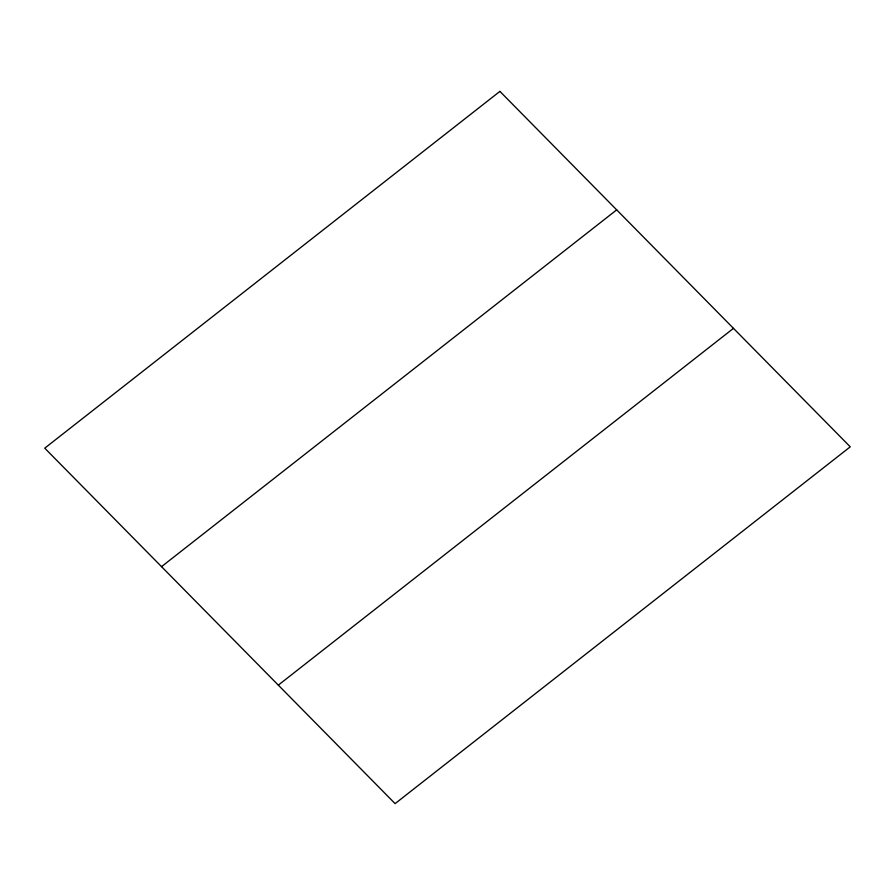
<?xml version="1.0" encoding="UTF-8"?>
<svg xmlns="http://www.w3.org/2000/svg" width="895" height="895" viewBox="0 0 895 895"><rect width="100%" height="100%" fill="white"/><g stroke="black" fill="none" stroke-linecap="round" stroke-linejoin="round"><path stroke-width="1.34" d="M161.536 566.658L616.689 209.866M278.311 685.134L733.475 328.342M499.902 91.38L44.75 448.171L395.098 803.62L850.25 446.829L499.902 91.38"/></g></svg>
